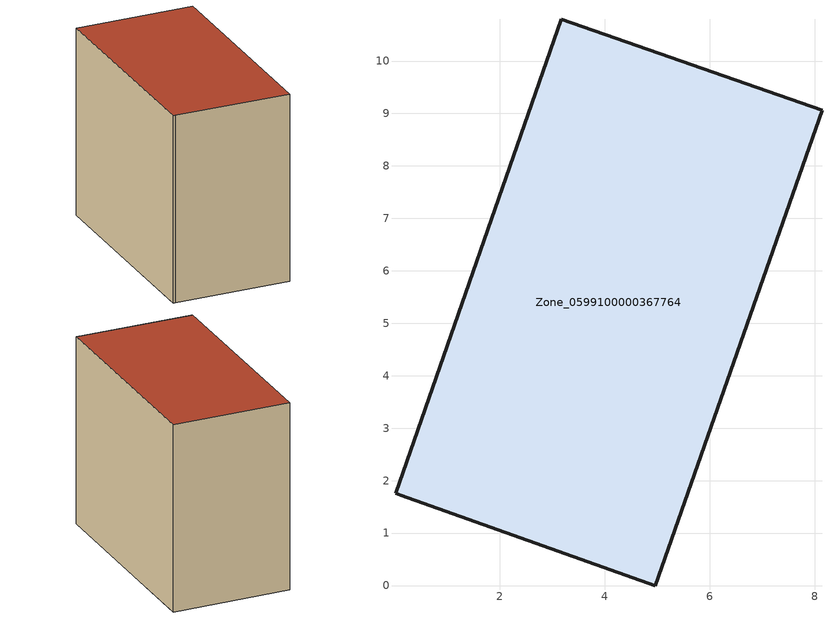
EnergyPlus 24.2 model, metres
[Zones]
Zone_0599100000367764
 floor ground (C_G): 0.01,1.76 3.17,10.79 8.14,9.06 4.96,0 0.11,1.73 z0
 wall outside (C_F): 4.96,0 8.14,9.06 3.17,10.79 0.01,1.76 0.11,1.73 4.96,0 z0:8.43
 roof outside (C_R): 3.17,10.79 0.01,1.76 0.11,1.73 4.96,0 8.14,9.06 z8.43
[BUILDING]
Pand.0599100000367764: North Axis=0; Terrain=City; Loads Convergence Tolerance Value=0.04; Temperature Convergence Tolerance Value=0.4; Solar Distribution=FullExterior; Maximum Number of Warmup Days=25; Minimum Number of Warmup Days=1
[Site:Location]
Rotterdam.The.Hague.AP_ZH_NLD Design_Conditions: Latitude=51.96; Longitude=4.45; Time Zone=1; Elevation=-4.5
[SITE:GROUNDTEMPERATURE:BUILDINGSURFACE]
18, 18, 18, 18, 18, 18, 18, 18, 18, 18, 18, 18
[MATERIAL] Thermal Absorptance=0.9; Solar Absorptance=0.7; Visible Absorptance=0.7
Name | Roughness | Thickness | Conductivity | Density | Specific Heat
G.TC.1992-2005 | MediumSmooth | 0.15 | 0.06 | 540 | 1210
F.TC.1992-2005 | Rough | 0.3 | 0.12 | 1920 | 840
R.TC.1992-2005 | MediumRough | 0.2 | 0.08 | 1500 | 1000
[CONSTRUCTION]
C_G: G.TC.1992-2005
C_F: F.TC.1992-2005
C_R: R.TC.1992-2005
[ZONE]
Zone_0599100000367764: Type=1; Multiplier=1; Ceiling Height=Autocalculate; Volume=Autocalculate; Floor Area=autocalculate; Part of Total Floor Area=Yes
[ZONEINFILTRATION:DESIGNFLOWRATE]
Infil_Zone_0599100000367764: Zone or ZoneList or Space or SpaceList=Zone_0599100000367764; Schedule=AlwaysOn; Design Flow Rate Calculation Method=Flow/Area; Flow Rate per Floor Area=0.0015; Constant Term Coefficient=1; Temperature Term Coefficient=0; Velocity Term Coefficient=0; Velocity Squared Term Coefficient=0
[HVACTEMPLATE:ZONE:IDEALLOADSAIRSYSTEM]
Zone_0599100000367764: Maximum Heating Supply Air Temperature=50; Minimum Cooling Supply Air Temperature=13; Maximum Heating Supply Air Humidity Ratio=0.0156; Minimum Cooling Supply Air Humidity Ratio=0.0077; Heating Limit=NoLimit; Cooling Limit=NoLimit; Dehumidification Control Type=ConstantSensibleHeatRatio; Cooling Sensible Heat Ratio=0.7; Dehumidification Setpoint=60; Humidification Control Type=None; Humidification Setpoint=30; Outdoor Air Method=None; Outdoor Air Flow Rate per Person=0.00944; Outdoor Air Flow Rate per Zone Floor Area=0; Outdoor Air Flow Rate per Zone=0; Demand Controlled Ventilation Type=None; Outdoor Air Economizer Type=NoEconomizer; Heat Recovery Type=None; Sensible Heat Recovery Effectiveness=0.7; Latent Heat Recovery Effectiveness=0.65
[ZONECONTROL:THERMOSTAT]
ThermostatControl_Zone_0599100000367764: Zone or ZoneList=Zone_0599100000367764; Control Type Schedule=DualSetpointControlType; Control 1=Thermostat_Zone_0599100000367764; Temperature Difference Between Cutout And Setpoint=0
[THERMOSTATSETPOINT:DUALSETPOINT]
Thermostat_Zone_0599100000367764: Heating Setpoint Temperature Schedule=HeatingSetpoint_Zone_0599100000367764; Cooling Setpoint Temperature Schedule=CoolingSetpoint_Zone_0599100000367764
[SCHEDULE:COMPACT]
HeatingSetpoint_Zone_0599100000367764: Through: 12/31, For: AllDays, Until: 24:00, 21
CoolingSetpoint_Zone_0599100000367764: Through: 12/31, For: AllDays, Until: 24:00, 24
DualSetpointControlType: Through: 12/31, For: AllDays, Until: 24:00, 4
AlwaysOn: Through: 12/31, For: AllDays, Until: 24:00, 1
